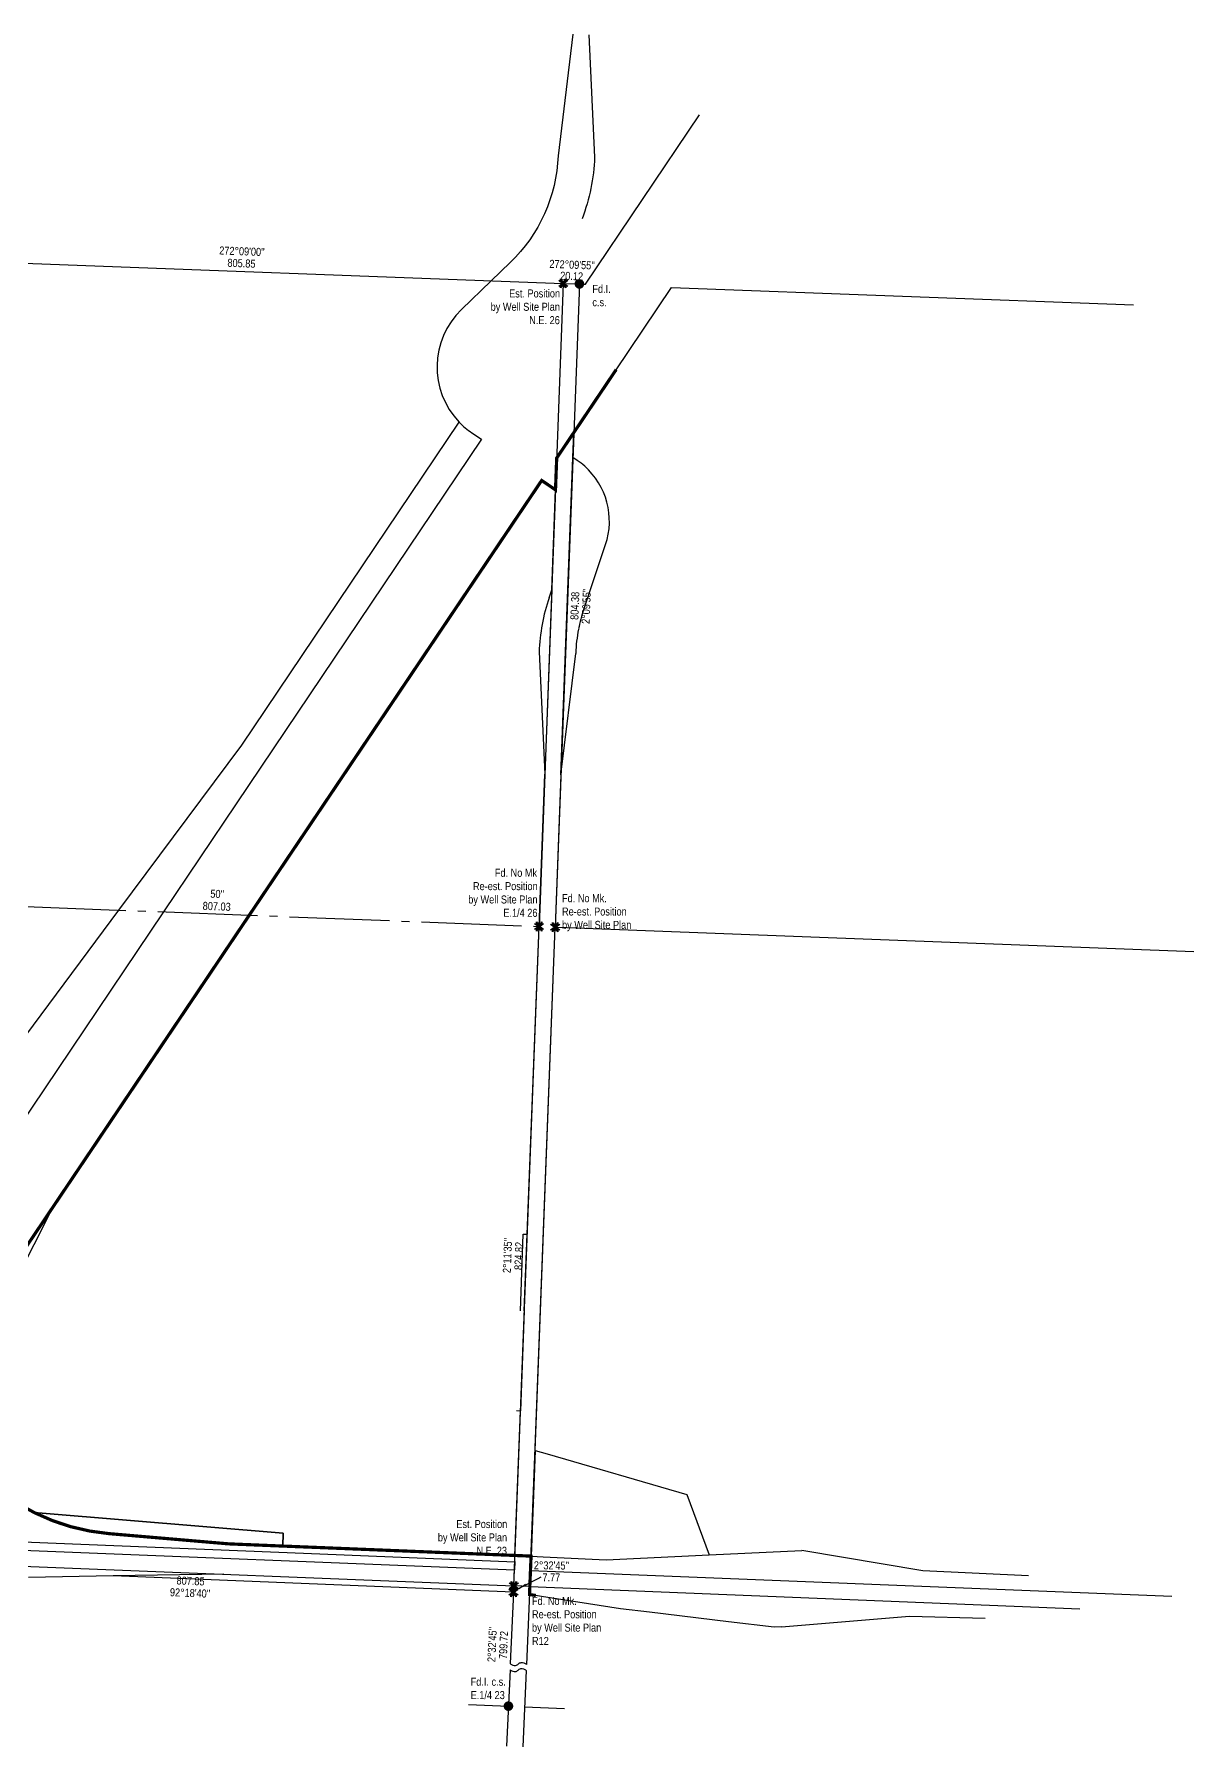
# Model space of a CAD drawing. Extents: x 305804 to 313700, y 5815814 to 5821728.
# Drawn here: x 311129 to 312578, y 5815949 to 5818089 of the extents above; entities that cross this region are included whole.
import ezdxf
from ezdxf.enums import TextEntityAlignment as Align

# ---------------------------------------------------------------- set-up
doc = ezdxf.new("R2010")
doc.units = 0
doc.header["$LTSCALE"] = 5
doc.linetypes.add('BORDER', pattern=[44.45, 12.7, -6.35, 12.7, -6.35, 0, -6.35])
doc.linetypes.add('foc-QUARTERLINE', pattern=[33, 25, -3, 2, -3])
for name, color, linetype in [('30', 20, 'Continuous'), ('47', 7, 'Continuous'), ('54', 7, 'Continuous'), ('L-BD', 7, 'Continuous'), ('L-MON', 1, 'Continuous'), ('L-QSEC', 8, 'foc-QUARTERLINE'), ('L-SEC', 7, 'Continuous'), ('L-TITLEDB', 4, 'Continuous')]:
    doc.layers.add(name, color=color, linetype=linetype)
doc.layers.add('AS-BOUNDARY', color=7, linetype='BORDER', lineweight=60, true_color=0xcc33ff)
doc.styles.add('80CG', font='ARIALN.TTF', dxfattribs={"height": 10})
doc.styles.add('80L', font='ARIALN.TTF', dxfattribs={"height": 10})
doc.dimstyles.new('Compass 5 000', dxfattribs={"dimscale": 5, "dimtxt": 9, "dimasz": 2, "dimexe": 0.2, "dimexo": 0.0625, "dimgap": 0.5, "dimtad": 0, "dimtih": 1, "dimtoh": 1, "dimzin": 0, "dimdsep": 46, "dimtxsty": '80CG', "dimcen": 0.1, "dimse1": 1, "dimse2": 1, "dimclrd": 256, "dimclrt": 256, "dimaunit": 1, "dimadec": 4, "dimazin": 0, "dimtfac": 0.06, "dimtofl": 0, "dimtmove": 0, "dimatfit": 1, "dimfxl": 0.2, "dimtolj": 1, "dimtzin": 0, "dimlwd": -1, "dimarcsym": 0})

# ---------------------------------------------------------------- blocks, each defined once
blk = doc.blocks.new('fdia')
at = {"color": 255, "const_width": 1}
blk.add_lwpolyline([(-0.5, 0, 1), (0.5, 0, 1)], format="xyb", close=True, dxfattribs=at)
blk = doc.blocks.new('Fdiaa')
blk.add_blockref('fdia', (0, 0))
blk = doc.blocks.new('fdib')
at = {"color": 1, "const_width": 1.6}
blk.add_lwpolyline([(-0.4, 0, 1), (0.4, 0, 1)], format="xyb", close=True, dxfattribs=at)
at = {"color": 1}
blk.add_circle((0, 0), 0.8, dxfattribs=at)
blk = doc.blocks.new('Fdibb')
blk.add_blockref('fdib', (0, 0))
blk = doc.blocks.new('fdicc')
for name in ['Fdibb', 'Fdiaa']:
    blk.add_blockref(name, (0, 0))
blk = doc.blocks.new('FDI')
blk.add_blockref('fdicc', (0, 0))
blk = doc.blocks.new('TEMP')
h = blk.add_hatch(color=255)
h.dxf.hatch_style = 1
h.paths.add_polyline_path([(0, 0.25), (-0.67, 1.15), (-0.67, 0.67), (-1.15, 0.67), (-0.25, 0), (-1.15, -0.67), (-0.67, -0.67), (-0.67, -1.15), (0, -0.25), (0.67, -1.15), (0.67, -0.67), (1.15, -0.67), (0.25, 0), (1.15, 0.67), (0.67, 0.67), (0.67, 1.15)])
h.paths.add_polyline_path([(0.57, 0.85), (0.57, 0.57), (0.85, 0.57), (0.08, 0), (0.85, -0.57), (0.57, -0.57), (0.57, -0.85), (0, -0.08), (-0.57, -0.85), (-0.57, -0.57), (-0.85, -0.57), (-0.08, 0), (-0.85, 0.57), (-0.57, 0.57), (-0.57, 0.85), (0, 0.08)], flags=16)
h = blk.add_hatch(color=1)
h.dxf.hatch_style = 1
h.paths.add_polyline_path([(0, 0.08), (-0.57, 0.85), (-0.57, 0.57), (-0.85, 0.57), (-0.08, 0), (-0.85, -0.57), (-0.57, -0.57), (-0.57, -0.85), (0, -0.08), (0.57, -0.85), (0.57, -0.57), (0.85, -0.57), (0.08, 0), (0.85, 0.57), (0.57, 0.57), (0.57, 0.85)])
at = {"color": 1}
for p, q in [((-0.08, 0), (0.08, 0)), ((0, 0.08), (0, -0.08))]:
    blk.add_line(p, q, dxfattribs=at)
at = {"color": 255, "flags": 128}
blk.add_lwpolyline([(-0.25, 0), (-1.15, 0.67), (-0.67, 0.67), (-0.67, 1.15), (0, 0.25), (0.67, 1.15), (0.67, 0.67), (1.15, 0.67), (0.25, 0), (1.15, -0.67), (0.67, -0.67), (0.67, -1.15), (0, -0.25), (-0.67, -1.15), (-0.67, -0.67), (-1.15, -0.67)], close=True, dxfattribs=at)
at = {"color": 1, "flags": 128}
blk.add_lwpolyline([(-0.08, 0), (-0.85, 0.57), (-0.57, 0.57), (-0.57, 0.85), (0, 0.08), (0.57, 0.85), (0.57, 0.57), (0.85, 0.57), (0.08, 0), (0.85, -0.57), (0.57, -0.57), (0.57, -0.85), (0, -0.08), (-0.57, -0.85), (-0.57, -0.57), (-0.85, -0.57)], close=True, dxfattribs=at)
blk = doc.blocks.new('DSCR')
at = {"layer": '47', "color": 7, "linetype": 'Continuous'}
for p, q in [((0, 0.8), (-0.8, 0)), ((0, 0), (-0.8, 0)), ((0, 0), (0, 0.8)), ((0.8, 0), (0, 0.8)), ((0, 0), (0.8, 0)), ((0, 0), (0, -0.8)), ((0, -0.8), (0.8, 0)), ((-0.8, 0), (0, -0.8))]:
    blk.add_line(p, q, dxfattribs=at)

msp = doc.modelspace()

# ---------------------------------------------------------------- linework, layer by layer
at = {"layer": '30', "color": 7, "linetype": 'Continuous'}
for p, q in [((311819.214, 5817614.822), (311925.073, 5817772.23)), ((311925.073, 5817772.23), (312502.806, 5817750.558)), ((311803.072, 5817590.818), (311819.214, 5817614.822)), ((311801.9, 5817560.023), (311803.072, 5817590.818)), ((311807.476, 5817556.225), (311801.9, 5817560.023)), ((311762.986, 5817531.191), (311456.93, 5817076.243)), ((311762.986, 5817531.191), (311780.249, 5817519.477)), ((311775.542, 5817394.59), (311780.249, 5817519.477)), ((311815.579, 5817370.125), (311842.818, 5817451.03)), ((311772.258, 5817384.707), (311775.542, 5817394.59)), ((311759.828, 5817316.896), (311766.858, 5817164.238)), ((311786.954, 5817163.48), (311805.505, 5817315.156)), ((311759.674, 5816973.842), (311766.858, 5817164.238)), ((311786.954, 5817163.48), (311779.769, 5816973.068)), ((311456.93, 5817076.243), (311397.502, 5816987.907)), ((311397.502, 5816987.907), (311184.866, 5816671.826)), ((311744.932, 5816589.278), (311759.674, 5816973.842)), ((311754.758, 5816319.102), (311779.769, 5816973.068)), ((311779.769, 5816973.068), (311794.993, 5816972.48)), ((311794.993, 5816972.48), (312577.967, 5816942.449)), ((311184.866, 5816671.826), (311151.026, 5816621.523)), ((311736.411, 5816493.737), (311740.057, 5816589.464)), ((311740.057, 5816589.464), (311744.932, 5816589.278)), ((311729.62, 5816187.779), (311736.507, 5816368.747)), ((311731.632, 5816368.932), (311736.507, 5816368.747)), ((311754.758, 5816319.102), (311749.715, 5816187.02)), ((311754.758, 5816319.102), (311769.836, 5816314.718)), ((311769.836, 5816314.718), (311944.478, 5816263.945)), ((311944.478, 5816263.945), (311972.179, 5816188.556)), ((311128.784, 5816241.434), (311143.757, 5816240.205)), ((311143.757, 5816240.205), (311440.053, 5816215.879)), ((311440.053, 5816215.879), (311439.391, 5816199.579)), ((311439.391, 5816199.579), (311729.62, 5816187.779)), ((311749.715, 5816187.02), (311764.932, 5816186.287)), ((311764.932, 5816186.287), (311843.552, 5816182.499)), ((311843.552, 5816182.499), (311972.179, 5816188.556)), ((311972.179, 5816188.556), (312088.008, 5816194.011)), ((312239.504, 5816168.656), (312088.008, 5816194.011)), ((312371.611, 5816162.511), (312239.504, 5816168.656))]:
    msp.add_line(p, q, dxfattribs=at)
for centre, radius, start, end in [((311755.818, 5817480.287), 91.843, 48.451967, 55.773781), ((311755.774, 5817480.327), 91.843, 341.398056, 48.414553), ((312000.878, 5817307.756), 241.223, 161.397267, 177.828475), ((312000.91, 5817307.73), 195.552, 161.393209, 168.840923), ((312000.918, 5817307.767), 195.552, 168.852212, 177.834623)]:
    msp.add_arc(centre, radius, start, end, dxfattribs=at)
at = {"layer": '54', "color": 7, "linetype": 'Continuous'}
msp.add_line((312222.6, 5816112.096), (312317.383, 5816109.515), dxfattribs=at)
at = {"layer": 'AS-BOUNDARY', "const_width": 4, "flags": 128}
msp.add_lwpolyline([(311755.66, 5816137.849), (311747.761, 5816139.015), (311749.715, 5816187.02), (311439.391, 5816199.579), (311371.686, 5816202.332), (311222.395, 5816215.096, -0.09477092), (311128.784, 5816241.434, -0.16201612), (311047.544, 5816322.525, -0.08201397), (311029.442, 5816380.754, -0.19566585), (311053.937, 5816477.203), (311151.026, 5816621.523), (311184.866, 5816671.826), (311397.502, 5816987.907), (311456.93, 5817076.243), (311547.613, 5817211.042), (311762.986, 5817531.191), (311780.249, 5817519.477), (311781.765, 5817559.24), (311856.089, 5817669.704)], format="xyb", dxfattribs=at)
at = {"layer": 'L-BD', "flags": 128}
for points in [[(311723.465, 5816045.057, 0.09819619), (311726.79, 5816043.102, 0.11502491), (311730.075, 5816042.75, 0.18910183), (311733.514, 5816044.611, -0.18910183), (311736.953, 5816046.472, -0.11502491), (311740.239, 5816046.119, -0.09819619), (311743.563, 5816044.164)], [(311723.803, 5816052.663, 0.09819619), (311727.128, 5816050.708, 0.11502491), (311730.413, 5816050.355, 0.18910183), (311733.852, 5816052.216, -0.18910183), (311737.291, 5816054.077, -0.11502491), (311740.577, 5816053.725, -0.09819619), (311743.901, 5816051.77)]]:
    msp.add_lwpolyline(points, format="xyb", dxfattribs=at)
at = {"layer": 'L-MON'}
for p, q in [((311790.025, 5817777.518), (311810.129, 5817776.758)), ((311728.117, 5816149.703), (311727.772, 5816141.942))]:
    msp.add_line(p, q, dxfattribs=at)
at = {"layer": 'L-QSEC'}
msp.add_line((310953.312, 5817005.266), (311759.652, 5816973.862), dxfattribs=at)
at = {"layer": 'L-SEC'}
for p, q in [((310984.818, 5817807.744), (311790.025, 5817777.518)), ((311790.025, 5817777.518), (311759.64, 5816973.788)), ((311810.129, 5817776.758), (311779.744, 5816973.028)), ((311728.117, 5816149.703), (311759.674, 5816973.842)), ((311748.221, 5816148.934), (311779.778, 5816973.072)), ((310921.811, 5816202.375), (311728.928, 5816169.805)), ((310921, 5816182.274), (311728.117, 5816149.703)), ((311727.772, 5816141.942), (311723.803, 5816052.663)), ((311747.87, 5816141.048), (311743.901, 5816051.77)), ((311723.465, 5816045.057), (311719.221, 5815949.606)), ((311743.563, 5816044.164), (311739.323, 5815948.795)), ((311671.487, 5816001.568), (311721.442, 5815999.552)), ((311741.544, 5815998.741), (311791.498, 5815996.725))]:
    msp.add_line(p, q, dxfattribs=at)
at = {"layer": 'L-TITLEDB', "linetype": 'Continuous'}
for p, q in [((311819.214, 5817614.822), (311925.073, 5817772.23)), ((311819.214, 5817614.822), (311925.073, 5817772.23)), ((311925.073, 5817772.23), (312502.806, 5817750.558)), ((311803.072, 5817590.818), (311819.214, 5817614.822)), ((311803.072, 5817590.818), (311819.214, 5817614.822)), ((311803.072, 5817590.818), (311781.765, 5817559.24)), ((311780.249, 5817519.477), (311781.765, 5817559.24)), ((311781.765, 5817559.24), (311780.249, 5817519.477)), ((311786.954, 5817163.48), (311801.9, 5817560.023)), ((311807.476, 5817556.225), (311801.9, 5817560.023)), ((311762.986, 5817531.191), (311456.93, 5817076.243)), ((311762.986, 5817531.191), (311456.93, 5817076.243)), ((311762.986, 5817531.191), (311780.249, 5817519.477)), ((311762.986, 5817531.191), (311780.249, 5817519.477)), ((311815.579, 5817370.125), (311842.818, 5817451.03)), ((311775.542, 5817394.59), (311766.858, 5817164.238)), ((311772.258, 5817384.707), (311775.542, 5817394.59)), ((311759.828, 5817316.896), (311766.858, 5817164.238)), ((311786.954, 5817163.48), (311805.505, 5817315.156)), ((311456.93, 5817076.243), (311397.502, 5816987.907)), ((311456.93, 5817076.243), (311397.502, 5816987.907)), ((311397.502, 5816987.907), (311184.866, 5816671.826)), ((311184.866, 5816671.826), (311151.026, 5816621.523)), ((311151.026, 5816621.523), (311053.937, 5816477.203)), ((311740.057, 5816589.464), (311744.932, 5816589.278)), ((311741.285, 5816493.549), (311744.932, 5816589.278)), ((311741.285, 5816493.549), (311736.507, 5816368.747)), ((311754.758, 5816319.102), (311749.715, 5816187.02)), ((311754.758, 5816319.102), (311769.836, 5816314.718)), ((311769.836, 5816314.718), (311944.478, 5816263.945)), ((311944.478, 5816263.945), (311972.179, 5816188.556)), ((311143.757, 5816240.205), (311128.784, 5816241.434)), ((311440.053, 5816215.879), (311143.757, 5816240.205)), ((311371.686, 5816202.332), (311222.395, 5816215.096)), ((311371.686, 5816202.332), (311222.395, 5816215.096)), ((311439.391, 5816199.579), (311440.053, 5816215.879)), ((311371.685, 5816202.332), (311439.391, 5816199.579)), ((311371.685, 5816202.332), (311439.391, 5816199.579)), ((311439.391, 5816199.579), (311729.62, 5816187.779)), ((311439.391, 5816199.579), (311729.62, 5816187.779)), ((311729.272, 5816180.093), (311729.62, 5816187.779)), ((311748.978, 5816169.231), (311749.715, 5816187.02)), ((311749.715, 5816187.02), (311764.932, 5816186.287)), ((311764.932, 5816186.287), (311843.552, 5816182.499)), ((311843.552, 5816182.499), (311972.179, 5816188.556)), ((311972.179, 5816188.556), (312088.008, 5816194.011)), ((312239.504, 5816168.656), (312088.008, 5816194.011)), ((311728.112, 5816149.948), (311728.913, 5816170.042)), ((311729.272, 5816180.093), (311728.913, 5816170.042)), ((311748.978, 5816169.231), (312550.393, 5816136.819)), ((312371.611, 5816162.511), (312239.504, 5816168.656)), ((311748.207, 5816149.137), (311728.112, 5816149.948)), ((311747.761, 5816139.015), (311748.207, 5816149.137)), ((311748.207, 5816149.137), (312435.655, 5816121.332)), ((311762.904, 5816136.654), (311747.761, 5816139.015)), ((311861.585, 5816121.258), (311762.904, 5816136.654)), ((311897.762, 5816116.879), (311861.585, 5816121.258)), ((311996.666, 5816104.908), (311897.762, 5816116.879)), ((312053.41, 5816098.041), (311996.666, 5816104.908)), ((312062.852, 5816098.825), (312053.41, 5816098.041)), ((312062.852, 5816098.825), (312222.6, 5816112.096))]:
    msp.add_line(p, q, dxfattribs=at)
at = {"layer": 'L-TITLEDB'}
for p, q in [((311397.502, 5816987.907), (311184.866, 5816671.826)), ((311184.866, 5816671.826), (311151.026, 5816621.523)), ((311151.026, 5816621.523), (311029.443, 5816380.754)), ((311151.026, 5816621.523), (311053.937, 5816477.203))]:
    msp.add_line(p, q, dxfattribs=at)
at = {"layer": 'L-TITLEDB', "flags": 128}
for points in [[(311801.97, 5818088.797), (311783.447, 5817936.986, -0.19412054), (311723.586, 5817803.372), (311700.058, 5817780.734), (311662.742, 5817744.825, 0.41264064), (311659.881, 5817604.113, 0.05286825), (311675.699, 5817590.714), (311687.605, 5817582.619), (311381.18, 5817127.257), (311290.196, 5816992.048), (311108.993, 5816722.768), (310985.065, 5816538.603), (310977.631, 5816527.555, -0.14250752), (310868.358, 5816436.377), (310810.421, 5816411.07, 0.12755232), (310715.124, 5816336.257), (310688.304, 5816300.917, -0.24625766), (310561.224, 5816241.29), (310252.074, 5816243.923), (310176.297, 5816246.99), (310115.413, 5816249.455)], [(311822.07, 5818088.041), (311829.13, 5817935.239, -0.08200711), (311813.42, 5817858.203, -12.4989326)]]:
    msp.add_lwpolyline(points, format="xyb", dxfattribs=at)
for points in [[(311810.334, 5817776.593), (311817.886, 5817776.311), (311960.403, 5817988.132)], [(310115.247, 5816245.362), (311465.189, 5816190.526), (311729.315, 5816179.809)], [(311365.709, 5816164.357), (311227.442, 5816162.186), (311121.678, 5816160.5), (311121.678, 5816160.5)], [(311727.808, 5816141.985), (311227.442, 5816162.186)]]:
    msp.add_lwpolyline(points, dxfattribs=at)
at = {"layer": 'L-TITLEDB'}
msp.add_lwpolyline([(310938.014, 5816613.226, 0.02537234), (310990.15, 5816668.517, 0.01632661), (311020.612, 5816706.756), (311234.656, 5816994.215), (311388.254, 5817200.494), (311659.881, 5817604.113)], format="xyb", dxfattribs=at)
at = {"layer": 'L-TITLEDB', "linetype": 'Continuous'}
for centre, radius, start, end in [((311755.818, 5817480.287), 91.843, 48.451967, 55.773781), ((311755.774, 5817480.327), 91.843, 341.398056, 48.414553), ((312000.878, 5817307.756), 241.223, 161.397267, 177.828475), ((312000.91, 5817307.73), 195.552, 161.393209, 168.840923), ((312000.918, 5817307.767), 195.552, 168.852212, 177.834623), ((311230.888, 5816424.911), 209.974, 240.90421, 242.694754), ((311230.888, 5816424.911), 209.974, 240.90421, 242.694754), ((311230.916, 5816424.897), 209.974, 242.686277, 267.674312), ((311230.916, 5816424.897), 209.974, 242.686277, 267.674312)]:
    msp.add_arc(centre, radius, start, end, dxfattribs=at)

# ---------------------------------------------------------------- block references
at = {"layer": '47', "color": 7, "linetype": 'Continuous', "xscale": 0.9998969049752195, "yscale": 0.9998969049752195, "zscale": 0.9999062173000001, "rotation": 357.6272278948734}
msp.add_blockref('DSCR', (311752.249, 5816253.062), dxfattribs=at)
at = {"layer": 'L-MON', "xscale": 4.999531086500009, "yscale": 4.999531086500009, "zscale": 4.999531086500009, "rotation": 359.9988505400267}
for p in [(311790.025, 5817777.518), (311759.674, 5816973.842), (311779.744, 5816973.028), (311727.772, 5816141.942), (311728.117, 5816149.703)]:
    msp.add_blockref('TEMP', p, dxfattribs=at)
at = {"layer": 'L-MON', "xscale": 5.000000000000012, "yscale": 5.000000000000012, "zscale": 5.000000000000012}
for p in [(311810.129, 5817776.758), (311721.442, 5815999.552)]:
    msp.add_blockref('FDI', p, dxfattribs=at)

# ---------------------------------------------------------------- texts
at = {"layer": 'L-BD', "style": '80L'}
for s, height, rotation, p in [("272°09'00''", 9.99906, 357.8503, (311388.359, 5817817.611)), ('805.85', 9.9991, 357.8503, (311387.797, 5817802.623)), ("272°09'55''", 9.99906, 357.835, (311800.974, 5817800.869)), ('20.12', 9.9991, 357.835, (311800.436, 5817786.63)), ('804.38', 9.9991, 87.835, (311804.429, 5817374.534)), ("2°09'55''", 9.9991, 87.835, (311818.667, 5817373.996)), ("50''", 9.9991, 357.7697, (311357.455, 5817014.543)), ('807.03', 9.9991, 357.7712, (311356.855, 5816999.026)), ("2°11'35''", 9.9991, 87.8072, (311720.165, 5816562.681)), ('824.82', 9.9991, 87.8072, (311734.404, 5816562.136)), ("2°32'45''", 9.9991, 359.4545, (311775.182, 5816175.382)), ('7.77', 9.9991, 359.4545, (311775.039, 5816160.385)), ("92°18'40''", 9.9991, 357.6892, (311323.551, 5816141.011)), ('807.85', 9.9991, 357.6892, (311324.155, 5816155.998)), ("2°32'45''", 9.9991, 87.4544, (311701.02, 5816076.552)), ('799.72', 9.9991, 87.4544, (311715.255, 5816075.919))]:
    msp.add_text(s, height=height, rotation=rotation, dxfattribs=at).set_placement(p, align=Align.MIDDLE)
at = {"layer": 'L-MON', "attachment_point": 1, "rotation": 359.998851, "style": '80L'}
for s, width, insert, char_height in [('\\pi23.926;Est. Position\\P\\pi0.83785;by Well Site Plan\\P\\pi49.087;N.E. 26', 85.89127, (311698.368, 5817769.885), 9.99906), ('Fd.I.\\Pc.s.', 22.04407, (311826.352, 5817775.623), 9.9991), ('\\pi34.061;Fd. No Mk\\P\\pi6.7172;Re-est. Position\\P\\pi0.83785;by Well Site Plan\\P\\pi44.667;E.1/4 26', 85.89127, (311670.387, 5817045.903), 9.99906), ('Fd. No Mk.\\PRe-est. Position\\Pby Well Site Plan', 85.89127, (311788.425, 5817014.215), 9.99906), ('\\pi23.926;Est. Position\\P\\pi0.83785;by Well Site Plan\\P\\pi49.087;N.E. 23', 85.89127, (311632.369, 5816232.079), 9.99906), ('Fd. No Mk.\\PRe-est. Position\\Pby Well Site Plan\\PR12', 85.89127, (311750.864, 5816136.014), 9.99906), ('Fd.I. c.s.\\PE.1/4 23', 43.06044, (311674.203, 5816035.033), 9.9991)]:
    msp.add_mtext_dynamic_manual_height_columns(s, width=width, gutter_width=50, heights=[0], dxfattribs=dict(at, insert=insert, char_height=char_height))

# ---------------------------------------------------------------- leaders
at = {"layer": 'L-BD', "path_type": 1}
msp.add_leader([(311734.457, 5816146.664), (311762.275, 5816160.929)], dimstyle='Compass 5 000', override={"dimgap": 0.5, "dimtad": 0}, dxfattribs=at)

doc.saveas('drawing.dxf')
